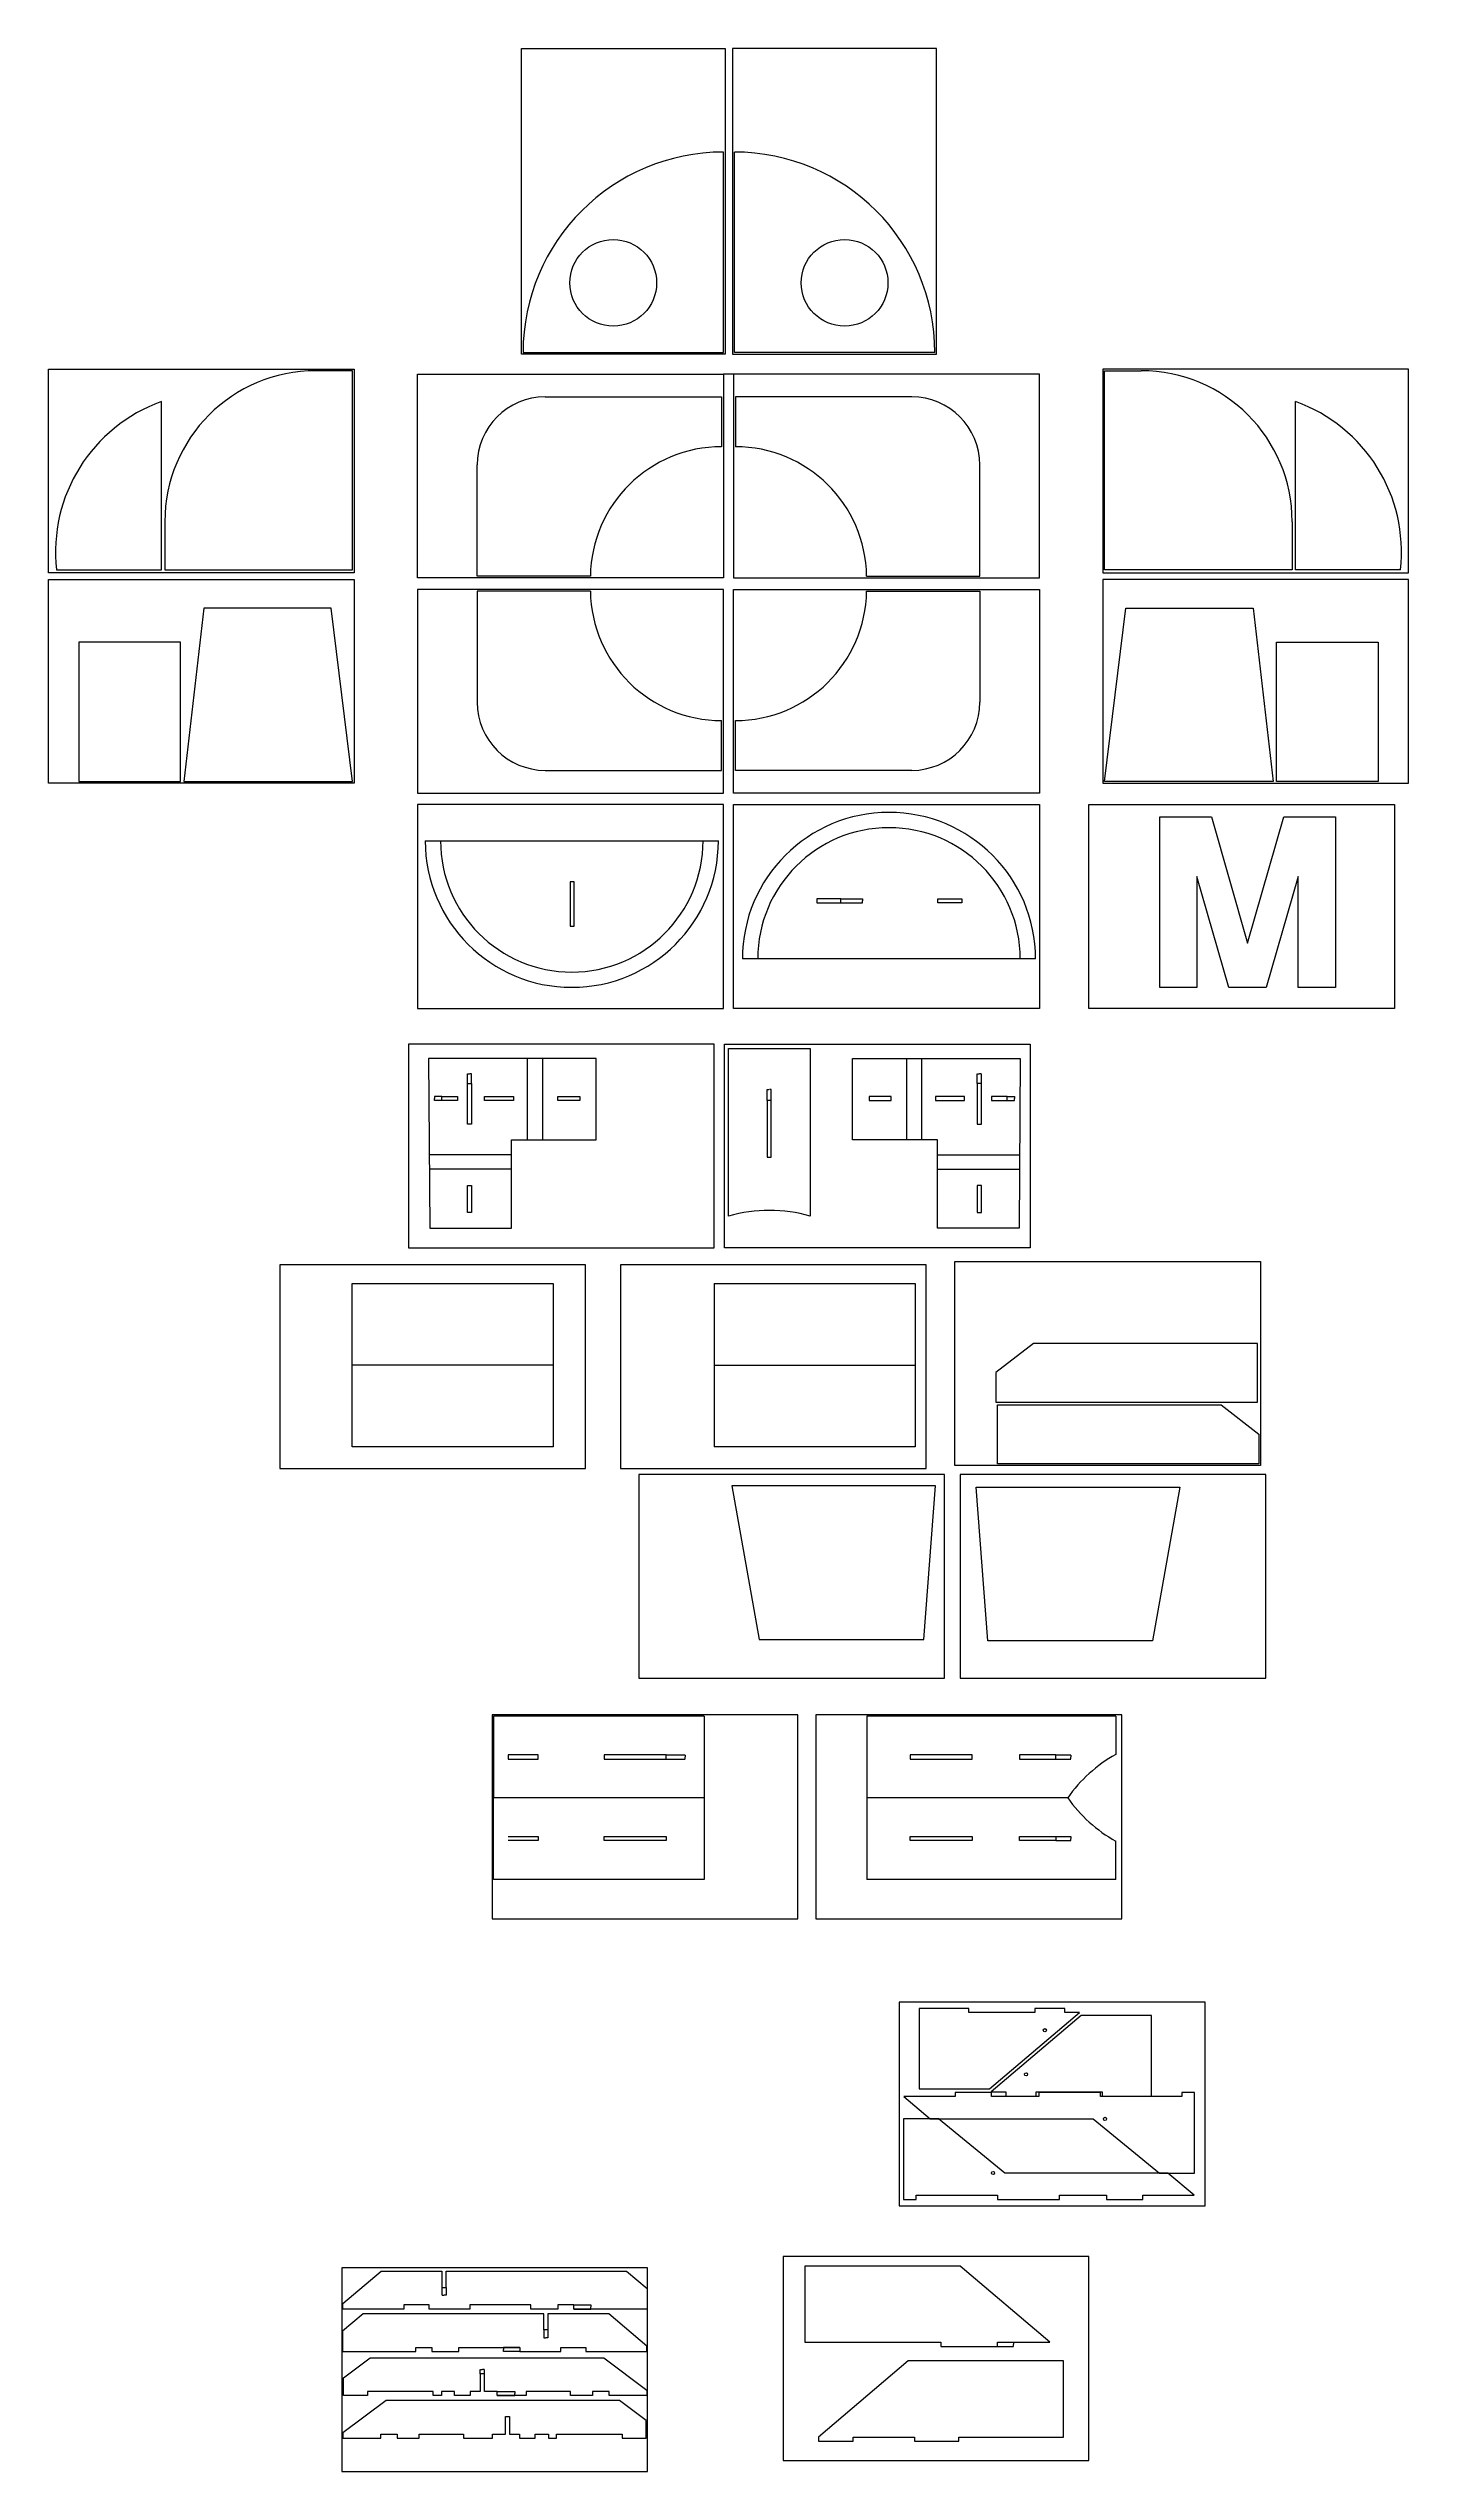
# Model space of a CAD drawing. Header units: millimetres. Extents: x -1533 to 16534, y -9814 to -2517.
# Drawn here: x 7106 to 11110, y -9814 to -2678 of the extents above; entities that cross this region are included whole.
import ezdxf

# ---------------------------------------------------------------- set-up
doc = ezdxf.new("R2010")
doc.units = ezdxf.units.MM
doc.header["$MEASUREMENT"] = 0
for name, color, linetype, true_color in [('90X60', 6, 'Continuous', 0xff00ff), ('CORTE', 7, 'Continuous', 0x0000bf), ('GRABADO', 1, 'Continuous', 0xff0000)]:
    doc.layers.add(name, color=color, linetype=linetype, true_color=true_color)
doc.dimstyles.get("Standard").update_dxf_attribs({"dimtxt": 0.18, "dimasz": 0.18, "dimexe": 0.18, "dimexo": 0.0625, "dimgap": 0.09, "dimtad": 0, "dimtih": 1, "dimtoh": 1, "dimdec": 4, "dimzin": 0, "dimdsep": 46, "dimtxsty": 'Standard', "dimcen": 0.09, "dimadec": 0, "dimazin": 0, "dimtfac": 1, "dimtdec": 4, "dimtofl": 0, "dimtmove": 0, "dimatfit": 3, "dimfxl": 0, "dimtolj": 1, "dimtzin": 0, "dimarcsym": 0})

# ---------------------------------------------------------------- blocks, each defined once
blk = doc.blocks.new('*D31')
at = {"layer": 'CORTE', "color": 0, "lineweight": -2}
for p, q in [((9438.8, -5182.7), (9502.6, -5182.7)), ((9438.8, -5194.7), (9502.6, -5194.7)), ((9502.5, -5182.9), (9502.5, -5188.5)), ((9502.5, -5194.5), (9502.5, -5188.9))]:
    blk.add_line(p, q, dxfattribs=at)
at = {"layer": 'CORTE', "color": 0}
for points in [[(9502.5, -5182.9), (9502.4, -5182.9), (9502.5, -5182.7)], [(9502.4, -5194.5), (9502.5, -5194.5), (9502.5, -5194.7)]]:
    blk.add_solid(points, dxfattribs=at)
at = {"layer": 'Defpoints', "color": 0}
for p in [(9438.7, -5182.7), (9438.7, -5194.7), (9502.5, -5194.7)]:
    blk.add_point(p, dxfattribs=at)
at = {"layer": 'CORTE', "color": 0, "insert": (9502.5, -5188.7), "char_height": 0.18, "attachment_point": 5}
blk.add_mtext('\\A1;12.0226', dxfattribs=at)
blk = doc.blocks.new('*D32')
at = {"layer": 'CORTE', "color": 0, "lineweight": -2}
for p, q in [((9840.3, -5726.5), (9840.3, -5697.5)), ((9840.5, -5697.6), (9845.7, -5697.6)), ((9852.1, -5697.6), (9846.9, -5697.6)), ((9852.3, -5726.5), (9852.3, -5697.5))]:
    blk.add_line(p, q, dxfattribs=at)
at = {"layer": 'CORTE', "color": 0}
for points in [[(9840.5, -5697.6), (9840.5, -5697.7), (9840.3, -5697.6)], [(9852.1, -5697.7), (9852.1, -5697.6), (9852.3, -5697.6)]]:
    blk.add_solid(points, dxfattribs=at)
at = {"layer": 'Defpoints', "color": 0}
for p in [(9840.3, -5697.6), (9840.3, -5726.6), (9852.3, -5726.6)]:
    blk.add_point(p, dxfattribs=at)
at = {"layer": 'CORTE', "color": 0, "insert": (9846.3, -5697.6), "char_height": 0.18, "attachment_point": 5}
blk.add_mtext('\\A1;12.0226', dxfattribs=at)
blk = doc.blocks.new('*D33')
at = {"layer": 'CORTE', "color": 0, "lineweight": -2}
for p, q in [((9928.3, -5764.7), (9949.7, -5764.7)), ((9928.3, -5776.7), (9949.7, -5776.7)), ((9949.5, -5764.9), (9949.5, -5770.5)), ((9949.5, -5776.5), (9949.5, -5770.9))]:
    blk.add_line(p, q, dxfattribs=at)
at = {"layer": 'CORTE', "color": 0}
for points in [[(9949.5, -5764.9), (9949.5, -5764.9), (9949.5, -5764.7)], [(9949.5, -5776.5), (9949.5, -5776.5), (9949.5, -5776.7)]]:
    blk.add_solid(points, dxfattribs=at)
at = {"layer": 'Defpoints', "color": 0}
for p in [(9928.2, -5764.7), (9928.2, -5776.7), (9949.5, -5776.7)]:
    blk.add_point(p, dxfattribs=at)
at = {"layer": 'CORTE', "color": 0, "insert": (9949.5, -5770.7), "char_height": 0.18, "attachment_point": 5}
blk.add_mtext('\\A1;12.0226', dxfattribs=at)
blk = doc.blocks.new('*D34')
at = {"layer": 'CORTE', "color": 0, "lineweight": -2}
for p, q in [((8263.9, -5764.7), (8242.4, -5764.7)), ((8263.9, -5776.7), (8242.4, -5776.7)), ((8242.6, -5764.9), (8242.6, -5770.5)), ((8242.6, -5776.5), (8242.6, -5770.9))]:
    blk.add_line(p, q, dxfattribs=at)
at = {"layer": 'CORTE', "color": 0}
for points in [[(8242.7, -5764.9), (8242.6, -5764.9), (8242.6, -5764.7)], [(8242.6, -5776.5), (8242.7, -5776.5), (8242.6, -5776.7)]]:
    blk.add_solid(points, dxfattribs=at)
at = {"layer": 'Defpoints', "color": 0}
for p in [(8242.6, -5776.7), (8263.9, -5764.7), (8263.9, -5776.7)]:
    blk.add_point(p, dxfattribs=at)
at = {"layer": 'CORTE', "color": 0, "insert": (8242.6, -5770.7), "char_height": 0.18, "attachment_point": 5}
blk.add_mtext('\\A1;12.0226', dxfattribs=at)
blk = doc.blocks.new('*D35')
at = {"layer": 'CORTE', "color": 0, "lineweight": -2}
for p, q in [((8339.8, -5726.5), (8339.8, -5697.5)), ((8340, -5697.6), (8345.2, -5697.6)), ((8351.6, -5697.6), (8346.4, -5697.6)), ((8351.8, -5726.5), (8351.8, -5697.5))]:
    blk.add_line(p, q, dxfattribs=at)
at = {"layer": 'CORTE', "color": 0}
for points in [[(8340, -5697.6), (8340, -5697.7), (8339.8, -5697.6)], [(8351.6, -5697.7), (8351.6, -5697.6), (8351.8, -5697.6)]]:
    blk.add_solid(points, dxfattribs=at)
at = {"layer": 'Defpoints', "color": 0}
for p in [(8351.8, -5697.6), (8339.8, -5726.6), (8351.8, -5726.6)]:
    blk.add_point(p, dxfattribs=at)
at = {"layer": 'CORTE', "color": 0, "insert": (8345.8, -5697.6), "char_height": 0.18, "attachment_point": 5}
blk.add_mtext('\\A1;12.0226', dxfattribs=at)
blk = doc.blocks.new('*D36')
at = {"layer": 'CORTE', "color": 0, "lineweight": -2}
for p, q in [((9221.6, -5776.9), (9221.6, -5743.9)), ((9221.8, -5744.1), (9227, -5744.1)), ((9233.5, -5744.1), (9228.3, -5744.1)), ((9233.7, -5776.9), (9233.7, -5743.9))]:
    blk.add_line(p, q, dxfattribs=at)
at = {"layer": 'CORTE', "color": 0}
for points in [[(9221.8, -5744), (9221.8, -5744.1), (9221.6, -5744.1)], [(9233.5, -5744.1), (9233.5, -5744), (9233.7, -5744.1)]]:
    blk.add_solid(points, dxfattribs=at)
at = {"layer": 'Defpoints', "color": 0}
for p in [(9221.6, -5744.1), (9221.6, -5776.9), (9233.7, -5776.9)]:
    blk.add_point(p, dxfattribs=at)
at = {"layer": 'CORTE', "color": 0, "insert": (9227.6, -5744.1), "char_height": 0.18, "attachment_point": 5}
blk.add_mtext('\\A1;12.0226', dxfattribs=at)
blk = doc.blocks.new('*D37')
at = {"layer": 'CORTE', "color": 0, "lineweight": -2}
for p, q in [((10071.6, -7703.9), (10116, -7703.9)), ((10115.8, -7704), (10115.8, -7709.7)), ((10071.6, -7715.9), (10116, -7715.9)), ((10115.8, -7715.7), (10115.8, -7710.1))]:
    blk.add_line(p, q, dxfattribs=at)
at = {"layer": 'CORTE', "color": 0}
for points in [[(10115.8, -7704), (10115.7, -7704), (10115.8, -7703.9)], [(10115.7, -7715.7), (10115.8, -7715.7), (10115.8, -7715.9)]]:
    blk.add_solid(points, dxfattribs=at)
at = {"layer": 'Defpoints', "color": 0}
for p in [(10071.5, -7703.9), (10071.5, -7715.9), (10115.8, -7715.9)]:
    blk.add_point(p, dxfattribs=at)
at = {"layer": 'CORTE', "color": 0, "insert": (10115.8, -7709.9), "char_height": 0.18, "attachment_point": 5}
blk.add_mtext('\\A1;12.0226', dxfattribs=at)
blk = doc.blocks.new('*D38')
at = {"layer": 'CORTE', "color": 0, "lineweight": -2}
for p, q in [((8924.9, -7703.9), (8980.7, -7703.9)), ((8980.5, -7704), (8980.5, -7709.7)), ((8924.9, -7715.9), (8980.7, -7715.9)), ((8980.5, -7715.7), (8980.5, -7710.1))]:
    blk.add_line(p, q, dxfattribs=at)
at = {"layer": 'CORTE', "color": 0}
for points in [[(8980.5, -7704), (8980.5, -7704), (8980.5, -7703.9)], [(8980.5, -7715.7), (8980.5, -7715.7), (8980.5, -7715.9)]]:
    blk.add_solid(points, dxfattribs=at)
at = {"layer": 'Defpoints', "color": 0}
for p in [(8924.8, -7703.9), (8924.8, -7715.9), (8980.5, -7715.9)]:
    blk.add_point(p, dxfattribs=at)
at = {"layer": 'CORTE', "color": 0, "insert": (8980.5, -7709.9), "char_height": 0.18, "attachment_point": 5}
blk.add_mtext('\\A1;12.0226', dxfattribs=at)
blk = doc.blocks.new('*D39')
at = {"layer": 'CORTE', "color": 0, "lineweight": -2}
for p, q in [((10071.6, -7944.2), (10116, -7944.2)), ((10071.6, -7956.2), (10116, -7956.2)), ((10115.8, -7944.3), (10115.8, -7950)), ((10115.8, -7956), (10115.8, -7950.4))]:
    blk.add_line(p, q, dxfattribs=at)
at = {"layer": 'CORTE', "color": 0}
for points in [[(10115.8, -7944.3), (10115.7, -7944.3), (10115.8, -7944.2)], [(10115.7, -7956), (10115.8, -7956), (10115.8, -7956.2)]]:
    blk.add_solid(points, dxfattribs=at)
at = {"layer": 'Defpoints', "color": 0}
for p in [(10071.5, -7944.2), (10071.5, -7956.2), (10115.8, -7944.2)]:
    blk.add_point(p, dxfattribs=at)
at = {"layer": 'CORTE', "color": 0, "insert": (10115.8, -7950.2), "char_height": 0.18, "attachment_point": 5}
blk.add_mtext('\\A1;12.0226', dxfattribs=at)
blk = doc.blocks.new('*D40')
at = {"layer": 'CORTE', "color": 0, "lineweight": -2}
for p, q in [((8264.5, -9271.9), (8264.5, -9294.4)), ((8276.6, -9271.9), (8276.6, -9294.4)), ((8264.7, -9294.3), (8269.9, -9294.3)), ((8276.4, -9294.3), (8271.2, -9294.3))]:
    blk.add_line(p, q, dxfattribs=at)
at = {"layer": 'CORTE', "color": 0}
for points in [[(8264.7, -9294.2), (8264.7, -9294.3), (8264.5, -9294.3)], [(8276.4, -9294.3), (8276.4, -9294.2), (8276.6, -9294.3)]]:
    blk.add_solid(points, dxfattribs=at)
at = {"layer": 'Defpoints', "color": 0}
for p in [(8264.5, -9271.8), (8276.6, -9271.8), (8264.5, -9294.3)]:
    blk.add_point(p, dxfattribs=at)
at = {"layer": 'CORTE', "color": 0, "insert": (8270.6, -9294.3), "char_height": 0.18, "attachment_point": 5}
blk.add_mtext('\\A1;12.0226', dxfattribs=at)
blk = doc.blocks.new('*D41')
at = {"layer": 'CORTE', "color": 0, "lineweight": -2}
for p, q in [((8652.5, -9323.6), (8703.1, -9323.6)), ((8652.5, -9335.6), (8703.1, -9335.6)), ((8702.9, -9323.7), (8702.9, -9329.4)), ((8702.9, -9335.4), (8702.9, -9329.8))]:
    blk.add_line(p, q, dxfattribs=at)
at = {"layer": 'CORTE', "color": 0}
for points in [[(8702.9, -9323.7), (8702.9, -9323.7), (8702.9, -9323.6)], [(8702.9, -9335.4), (8702.9, -9335.4), (8702.9, -9335.6)]]:
    blk.add_solid(points, dxfattribs=at)
at = {"layer": 'Defpoints', "color": 0}
for p in [(8652.4, -9323.6), (8652.4, -9335.6), (8702.9, -9323.6)]:
    blk.add_point(p, dxfattribs=at)
at = {"layer": 'CORTE', "color": 0, "insert": (8702.9, -9329.6), "char_height": 0.18, "attachment_point": 5}
blk.add_mtext('\\A1;12.0226', dxfattribs=at)
blk = doc.blocks.new('*D42')
at = {"layer": 'CORTE', "color": 0, "lineweight": -2}
for p, q in [((8563.9, -9397.3), (8563.9, -9420.6)), ((8575.9, -9397.3), (8575.9, -9420.6)), ((8564.1, -9420.5), (8569.3, -9420.5)), ((8575.8, -9420.5), (8570.5, -9420.5))]:
    blk.add_line(p, q, dxfattribs=at)
at = {"layer": 'CORTE', "color": 0}
for points in [[(8564.1, -9420.4), (8564.1, -9420.5), (8563.9, -9420.5)], [(8575.8, -9420.5), (8575.8, -9420.4), (8575.9, -9420.5)]]:
    blk.add_solid(points, dxfattribs=at)
at = {"layer": 'Defpoints', "color": 0}
for p in [(8563.9, -9397.2), (8575.9, -9397.2), (8563.9, -9420.5)]:
    blk.add_point(p, dxfattribs=at)
at = {"layer": 'CORTE', "color": 0, "insert": (8569.9, -9420.5), "char_height": 0.18, "attachment_point": 5}
blk.add_mtext('\\A1;12.0226', dxfattribs=at)
blk = doc.blocks.new('*D43')
at = {"layer": 'CORTE', "color": 0, "lineweight": -2}
for p, q in [((8494.1, -9449), (8445.9, -9449)), ((8494.1, -9461), (8445.9, -9461)), ((8446.1, -9449.2), (8446.1, -9454.8)), ((8446.1, -9460.8), (8446.1, -9455.2))]:
    blk.add_line(p, q, dxfattribs=at)
at = {"layer": 'CORTE', "color": 0}
for points in [[(8446.1, -9449.2), (8446, -9449.2), (8446.1, -9449)], [(8446, -9460.8), (8446.1, -9460.8), (8446.1, -9461)]]:
    blk.add_solid(points, dxfattribs=at)
at = {"layer": 'Defpoints', "color": 0}
for p in [(8446.1, -9461), (8494.1, -9449), (8494.1, -9461)]:
    blk.add_point(p, dxfattribs=at)
at = {"layer": 'CORTE', "color": 0, "insert": (8446.1, -9455), "char_height": 0.18, "attachment_point": 5}
blk.add_mtext('\\A1;12.0226', dxfattribs=at)
blk = doc.blocks.new('*D44')
at = {"layer": 'CORTE', "color": 0, "lineweight": -2}
for p, q in [((8377.3, -9526.8), (8377.3, -9513.6)), ((8377.5, -9513.8), (8382.7, -9513.8)), ((8389.2, -9513.8), (8383.9, -9513.8)), ((8389.3, -9526.8), (8389.3, -9513.6))]:
    blk.add_line(p, q, dxfattribs=at)
at = {"layer": 'CORTE', "color": 0}
for points in [[(8377.5, -9513.8), (8377.5, -9513.8), (8377.3, -9513.8)], [(8389.2, -9513.8), (8389.2, -9513.8), (8389.3, -9513.8)]]:
    blk.add_solid(points, dxfattribs=at)
at = {"layer": 'Defpoints', "color": 0}
for p in [(8377.3, -9513.8), (8377.3, -9526.9), (8389.3, -9526.9)]:
    blk.add_point(p, dxfattribs=at)
at = {"layer": 'CORTE', "color": 0, "insert": (8383.3, -9513.8), "char_height": 0.18, "attachment_point": 5}
blk.add_mtext('\\A1;12.0226', dxfattribs=at)
blk = doc.blocks.new('*D45')
at = {"layer": 'CORTE', "color": 0, "lineweight": -2}
for p, q in [((8427, -9578.7), (8478.9, -9578.7)), ((8427, -9590.7), (8478.9, -9590.7)), ((8478.7, -9578.8), (8478.7, -9584.5)), ((8478.7, -9590.5), (8478.7, -9584.8))]:
    blk.add_line(p, q, dxfattribs=at)
at = {"layer": 'CORTE', "color": 0}
for points in [[(8478.8, -9578.8), (8478.7, -9578.8), (8478.7, -9578.7)], [(8478.7, -9590.5), (8478.8, -9590.5), (8478.7, -9590.7)]]:
    blk.add_solid(points, dxfattribs=at)
at = {"layer": 'Defpoints', "color": 0}
for p in [(8426.9, -9578.7), (8426.9, -9590.7), (8478.7, -9590.7)]:
    blk.add_point(p, dxfattribs=at)
at = {"layer": 'CORTE', "color": 0, "insert": (8478.7, -9584.7), "char_height": 0.18, "attachment_point": 5}
blk.add_mtext('\\A1;12.0226', dxfattribs=at)
blk = doc.blocks.new('*D46')
at = {"layer": 'CORTE', "color": 0, "lineweight": -2}
for p, q in [((9899.8, -9433.5), (9947.1, -9433.5)), ((9899.8, -9445.6), (9947.1, -9445.6)), ((9946.9, -9433.7), (9946.9, -9439.4)), ((9946.9, -9445.4), (9946.9, -9439.7))]:
    blk.add_line(p, q, dxfattribs=at)
at = {"layer": 'CORTE', "color": 0}
for points in [[(9946.9, -9433.7), (9946.9, -9433.7), (9946.9, -9433.5)], [(9946.9, -9445.4), (9946.9, -9445.4), (9946.9, -9445.6)]]:
    blk.add_solid(points, dxfattribs=at)
at = {"layer": 'Defpoints', "color": 0}
for p in [(9899.7, -9433.5), (9899.7, -9445.6), (9946.9, -9445.6)]:
    blk.add_point(p, dxfattribs=at)
at = {"layer": 'CORTE', "color": 0, "insert": (9946.9, -9439.6), "char_height": 0.18, "attachment_point": 5}
blk.add_mtext('\\A1;12.0226', dxfattribs=at)

msp = doc.modelspace()

# ---------------------------------------------------------------- linework, layer by layer
at = {"layer": '90X60'}
for p, q in [((8498.19489, -3578.23844), (8498.19489, -2678.23844)), ((8498.19489, -2678.23844), (9098.19489, -2678.23844)), ((9098.19489, -2678.23844), (9098.19489, -3578.23844)), ((9720.19489, -2678.23844), (9120.19489, -2678.23844)), ((9120.19489, -2678.23844), (9120.19489, -3578.23844)), ((9720.19489, -3578.23844), (9720.19489, -2678.23844)), ((7106.19489, -3622.23844), (8006.19489, -3622.23844)), ((7106.19489, -4222.23844), (7106.19489, -3622.23844)), ((8006.19489, -3622.23844), (8006.19489, -4222.23844)), ((8192.79224, -3637.23844), (9092.79224, -3637.23844)), ((8192.79224, -4237.23844), (8192.79224, -3637.23844)), ((9098.19489, -3578.23844), (8498.19489, -3578.23844)), ((9092.79224, -3637.23844), (9092.79224, -4237.23844)), ((9120.19489, -3578.23844), (9720.19489, -3578.23844)), ((10023.19489, -3637.23844), (9123.19489, -3637.23844)), ((9123.19489, -3637.23844), (9123.19489, -4237.23844)), ((10023.19489, -4237.23844), (10023.19489, -3637.23844)), ((11109.79224, -3622.23844), (10209.79224, -3622.23844)), ((10209.79224, -3622.23844), (10209.79224, -4222.23844)), ((11109.79224, -4222.23844), (11109.79224, -3622.23844)), ((8006.19489, -4222.23844), (7106.19489, -4222.23844)), ((7106.19489, -4242.23844), (8006.19489, -4242.23844)), ((7106.19489, -4842.23844), (7106.19489, -4242.23844)), ((8006.19489, -4242.23844), (8006.19489, -4842.23844)), ((9092.79224, -4237.23844), (8192.79224, -4237.23844)), ((9092.79224, -4271.23844), (8192.79224, -4271.23844)), ((8192.79224, -4271.23844), (8192.79224, -4871.23844)), ((9092.79224, -4871.23844), (9092.79224, -4271.23844)), ((9123.19489, -4237.23844), (10023.19489, -4237.23844)), ((9123.19489, -4871.23844), (9123.19489, -4271.23844)), ((9123.19489, -4271.23844), (10023.19489, -4271.23844)), ((10023.19489, -4271.23844), (10023.19489, -4871.23844)), ((10209.79224, -4222.23844), (11109.79224, -4222.23844)), ((11109.79224, -4242.23844), (10209.79224, -4242.23844)), ((10209.79224, -4242.23844), (10209.79224, -4842.23844)), ((11109.79224, -4842.23844), (11109.79224, -4242.23844)), ((8006.19489, -4842.23844), (7106.19489, -4842.23844)), ((10209.79224, -4842.23844), (11109.79224, -4842.23844)), ((8192.79224, -4871.23844), (9092.79224, -4871.23844)), ((9092.79224, -4905.23844), (8192.79224, -4905.23844)), ((8192.79224, -4905.23844), (8192.79224, -5505.23844)), ((9092.79224, -5505.23844), (9092.79224, -4905.23844)), ((10023.19489, -4871.23844), (9123.19489, -4871.23844)), ((9123.19489, -5505.23844), (9123.19489, -4905.23844)), ((9123.19489, -4905.23844), (10023.19489, -4905.23844)), ((10023.19489, -4905.23844), (10023.19489, -5505.23844)), ((10168.48111, -5505.23844), (10168.48111, -4905.23844)), ((10168.48111, -4905.23844), (11068.48111, -4905.23844)), ((11068.48111, -4905.23844), (11068.48111, -5505.23844)), ((8192.79224, -5505.23844), (9092.79224, -5505.23844)), ((10023.19489, -5505.23844), (9123.19489, -5505.23844)), ((11068.48111, -5505.23844), (10168.48111, -5505.23844)), ((9065.66236, -5610.60452), (8165.66236, -5610.60452)), ((8165.66236, -5610.60452), (8165.66236, -6210.60452)), ((9065.66236, -6210.60452), (9065.66236, -5610.60452)), ((9096.06501, -6210.60452), (9096.06501, -5610.60452)), ((9096.06501, -5610.60452), (9996.06501, -5610.60452)), ((9996.06501, -5610.60452), (9996.06501, -6210.60452)), ((8687.17289, -6260.2194), (7787.17289, -6260.2194)), ((7787.17289, -6260.2194), (7787.17289, -6860.2194)), ((8165.66236, -6210.60452), (9065.66236, -6210.60452)), ((8687.17289, -6860.2194), (8687.17289, -6260.2194)), ((9690.24474, -6260.2194), (8790.24474, -6260.2194)), ((8790.24474, -6260.2194), (8790.24474, -6860.2194)), ((9996.06501, -6210.60452), (9096.06501, -6210.60452)), ((9690.24474, -6860.2194), (9690.24474, -6260.2194)), ((9774.31198, -6851.02767), (9774.31198, -6251.02767)), ((9774.31198, -6251.02767), (10674.31198, -6251.02767)), ((10674.31198, -6251.02767), (10674.31198, -6851.02767)), ((7787.17289, -6860.2194), (8687.17289, -6860.2194)), ((8790.24474, -6860.2194), (9690.24474, -6860.2194)), ((9743.90933, -6878.20762), (8843.90933, -6878.20762)), ((8843.90933, -6878.20762), (8843.90933, -7478.20762)), ((9743.90933, -7478.20762), (9743.90933, -6878.20762)), ((10674.31198, -6851.02767), (9774.31198, -6851.02767)), ((10689.86971, -6878.20762), (9789.86971, -6878.20762)), ((9789.86971, -6878.20762), (9789.86971, -7478.20762)), ((10689.86971, -7478.20762), (10689.86971, -6878.20762)), ((8843.90933, -7478.20762), (9743.90933, -7478.20762)), ((9789.86971, -7478.20762), (10689.86971, -7478.20762)), ((9312.54426, -7586.12789), (8412.54426, -7586.12789)), ((8412.54426, -7586.12789), (8412.54426, -8186.12789)), ((9312.54426, -8186.12789), (9312.54426, -7586.12789)), ((10265.52354, -7586.12789), (9365.52354, -7586.12789)), ((9365.52354, -7586.12789), (9365.52354, -8186.12789)), ((10265.52354, -8186.12789), (10265.52354, -7586.12789)), ((8412.54426, -8186.12789), (9312.54426, -8186.12789)), ((9365.52354, -8186.12789), (10265.52354, -8186.12789)), ((10510.79166, -8431.58028), (9610.79166, -8431.58028)), ((9610.79166, -8431.58028), (9610.79166, -9031.58028)), ((10510.79166, -9031.58028), (10510.79166, -8431.58028)), ((9610.79166, -9031.58028), (10510.79166, -9031.58028)), ((10168.6024, -9181.3349), (9268.6024, -9181.3349)), ((9268.6024, -9181.3349), (9268.6024, -9781.3349)), ((10168.6024, -9781.3349), (10168.6024, -9181.3349)), ((8869.37207, -9214.20003), (7969.37207, -9214.20003)), ((7969.37207, -9214.20003), (7969.37207, -9814.20003)), ((8869.37207, -9814.20003), (8869.37207, -9214.20003)), ((7969.37207, -9814.20003), (8869.37207, -9814.20003)), ((9268.6024, -9781.3349), (10168.6024, -9781.3349))]:
    msp.add_line(p, q, dxfattribs=at)
at = {"layer": 'CORTE'}
for p, q in [((9093.19489, -3573.23844), (9093.19489, -2983.23844)), ((9125.19489, -3573.23844), (9125.19489, -2983.23844)), ((8001.19489, -3627.23844), (7893.35982, -3627.23844)), ((8001.19489, -4213.53856), (8001.19489, -3627.23844)), ((8503.19489, -3573.23844), (9093.19489, -3573.23844)), ((9123.19489, -3637.23844), (9092.79224, -3637.23844)), ((9715.19489, -3573.23844), (9125.19489, -3573.23844)), ((10214.79224, -4213.53856), (10214.79224, -3627.23844)), ((10214.79224, -3627.23844), (10322.62731, -3627.23844)), ((8568.67467, -3704.21483), (9087.79224, -3704.21483)), ((9087.79224, -3704.21483), (9087.79224, -3850.96661)), ((9647.31247, -3704.21483), (9128.19489, -3704.21483)), ((9128.19489, -3704.21483), (9128.19489, -3850.96661)), ((7438.69602, -4213.53856), (7438.69602, -3718.21266)), ((10777.29111, -4213.53856), (10777.29111, -3718.21266)), ((8367.99357, -4232.23844), (8367.99357, -3904.89593)), ((9847.99357, -4232.23844), (9847.99357, -3904.89593)), ((7448.69602, -4071.90224), (7448.69602, -4213.53856)), ((10767.29111, -4071.90224), (10767.29111, -4213.53856)), ((7129.84823, -4213.53856), (7438.69602, -4213.53856)), ((7448.69602, -4213.53856), (8001.19489, -4213.53856)), ((8701.41116, -4232.23844), (8367.99357, -4232.23844)), ((8701.41116, -4276.23844), (8367.99357, -4276.23844)), ((8367.99357, -4276.23844), (8367.99357, -4603.58095)), ((9514.57597, -4232.23844), (9847.99357, -4232.23844)), ((9514.57597, -4276.23844), (9847.99357, -4276.23844)), ((9847.99357, -4276.23844), (9847.99357, -4603.58095)), ((10767.29111, -4213.53856), (10214.79224, -4213.53856)), ((11086.13891, -4213.53856), (10777.29111, -4213.53856)), ((7563.13397, -4326.29779), (7504.44, -4837.23844)), ((7938.44513, -4326.29779), (7563.13397, -4326.29779)), ((8001.19489, -4837.23844), (7938.44513, -4326.29779)), ((10214.79224, -4837.23844), (10277.542, -4326.29779)), ((10277.542, -4326.29779), (10652.85316, -4326.29779)), ((10652.85316, -4326.29779), (10711.54713, -4837.23844)), ((7494.44, -4427.12826), (7195.40134, -4427.12826)), ((7195.40134, -4427.12826), (7195.40134, -4837.23844)), ((7494.44, -4837.23844), (7494.44, -4427.12826)), ((10721.54713, -4427.12826), (11020.5858, -4427.12826)), ((10721.54713, -4837.23844), (10721.54713, -4427.12826)), ((11020.5858, -4427.12826), (11020.5858, -4837.23844)), ((9087.79224, -4804.26205), (9087.79224, -4657.51027)), ((9128.19489, -4804.26205), (9128.19489, -4657.51027)), ((7195.40134, -4837.23844), (7494.44, -4837.23844)), ((7504.44, -4837.23844), (8001.19489, -4837.23844)), ((8568.67467, -4804.26205), (9087.79224, -4804.26205)), ((9647.31247, -4804.26205), (9128.19489, -4804.26205)), ((10711.54713, -4837.23844), (10214.79224, -4837.23844)), ((11020.5858, -4837.23844), (10721.54713, -4837.23844)), ((10377.34743, -5443.66629), (10377.34743, -4941.05178)), ((10377.34743, -4941.05178), (10529.34884, -4941.05178)), ((10529.34884, -4941.05178), (10636.04282, -5312.80787)), ((10636.04282, -5312.80787), (10742.73679, -4941.05178)), ((10742.73679, -4941.05178), (10894.7382, -4941.05178)), ((10894.7382, -4941.05178), (10894.7382, -5443.66629)), ((8215.25778, -5011.71691), (9078.13175, -5011.71691)), ((8653.57718, -5132.174), (8641.55461, -5132.174)), ((8641.55461, -5132.174), (8641.55461, -5263.03242)), ((8653.57718, -5263.03242), (8653.57718, -5132.174)), ((10580.89262, -5443.66629), (10487.10076, -5116.86531)), ((10487.10076, -5116.86531), (10487.10076, -5443.66629)), ((10784.98487, -5116.86531), (10691.19301, -5443.66629)), ((10784.98487, -5443.66629), (10784.98487, -5116.86531)), ((9438.72017, -5182.69372), (9368.00369, -5182.69372)), ((9368.00369, -5182.69372), (9368.00369, -5194.71629)), ((9368.00369, -5194.71629), (9438.72017, -5194.71629)), ((9438.72017, -5194.71629), (9438.72017, -5182.69372)), ((9723.77928, -5182.69372), (9794.49575, -5182.69372)), ((9723.77928, -5194.71629), (9723.77928, -5182.69372)), ((9794.49575, -5194.71629), (9723.77928, -5194.71629)), ((9794.49575, -5182.69372), (9794.49575, -5194.71629)), ((8641.55461, -5263.03242), (8653.57718, -5263.03242)), ((10011.81558, -5359.43419), (9148.9416, -5359.43419)), ((10487.10076, -5443.66629), (10377.34743, -5443.66629)), ((10636.04282, -5443.66629), (10580.89262, -5443.66629)), ((10691.19301, -5443.66629), (10636.04282, -5443.66629)), ((10894.7382, -5443.66629), (10784.98487, -5443.66629)), ((9108.36269, -6117.03364), (9108.36269, -5623.13196)), ((9108.36269, -5623.13196), (9348.66437, -5623.13196)), ((9348.66437, -5623.13196), (9348.66437, -6117.03364)), ((8718.9068, -5652.47968), (8225.23843, -5652.47968)), ((8225.23843, -5652.47968), (8228.79594, -6152.60863)), ((8718.9068, -5892.78136), (8718.9068, -5652.47968)), ((9473.22322, -5652.47968), (9966.8916, -5652.47968)), ((9473.22322, -5892.78136), (9473.22322, -5652.47968)), ((9966.8916, -5652.47968), (9963.33408, -6152.60863)), ((8263.93927, -5776.72736), (8263.93927, -5764.70479)), ((8263.93927, -5764.70479), (8309.79438, -5764.70479)), ((8309.79438, -5776.72736), (8263.93927, -5776.72736)), ((8309.79438, -5764.70479), (8309.79438, -5776.72736)), ((8339.80029, -5846.50485), (8339.80029, -5726.55934)), ((8339.80029, -5726.55934), (8351.82286, -5726.55934)), ((8351.82286, -5726.55934), (8351.82286, -5846.50485)), ((8389.38902, -5776.72736), (8389.38902, -5764.70479)), ((8389.38902, -5764.70479), (8475.23168, -5764.70479)), ((8475.23168, -5776.72736), (8389.38902, -5776.72736)), ((8475.23168, -5764.70479), (8475.23168, -5776.72736)), ((8605.46381, -5776.72736), (8605.46381, -5764.70479)), ((8605.46381, -5764.70479), (8670.00457, -5764.70479)), ((8670.00457, -5776.72736), (8605.46381, -5776.72736)), ((8670.00457, -5764.70479), (8670.00457, -5776.72736)), ((9233.65369, -5776.91794), (9221.63111, -5776.91794)), ((9221.63111, -5776.91794), (9221.63111, -5943.4475)), ((9233.65369, -5943.4475), (9233.65369, -5776.91794)), ((9522.12545, -5764.70479), (9522.12545, -5776.72736)), ((9586.66621, -5764.70479), (9522.12545, -5764.70479)), ((9522.12545, -5776.72736), (9586.66621, -5776.72736)), ((9586.66621, -5776.72736), (9586.66621, -5764.70479)), ((9716.89835, -5764.70479), (9716.89835, -5776.72736)), ((9802.74101, -5764.70479), (9716.89835, -5764.70479)), ((9716.89835, -5776.72736), (9802.74101, -5776.72736)), ((9802.74101, -5776.72736), (9802.74101, -5764.70479)), ((9840.30716, -5726.55934), (9840.30716, -5846.50485)), ((9852.32974, -5726.55934), (9840.30716, -5726.55934)), ((9852.32974, -5846.50485), (9852.32974, -5726.55934)), ((9928.19075, -5764.70479), (9882.33564, -5764.70479)), ((9882.33564, -5764.70479), (9882.33564, -5776.72736)), ((9882.33564, -5776.72736), (9928.19075, -5776.72736)), ((9928.19075, -5776.72736), (9928.19075, -5764.70479)), ((8351.82286, -5846.50485), (8339.80029, -5846.50485)), ((9840.30716, -5846.50485), (9852.32974, -5846.50485)), ((8469.09763, -6152.60863), (8469.09763, -5892.78136)), ((8469.09763, -5892.78136), (8718.9068, -5892.78136)), ((9723.0324, -5892.78136), (9473.22322, -5892.78136)), ((9723.0324, -6152.60863), (9723.0324, -5892.78136)), ((9221.63111, -5943.4475), (9233.65369, -5943.4475)), ((8339.80029, -6105.88702), (8339.80029, -6026.42312)), ((8339.80029, -6026.42312), (8351.82286, -6026.42312)), ((8351.82286, -6026.42312), (8351.82286, -6105.88702)), ((9840.30716, -6026.42312), (9840.30716, -6105.88702)), ((9852.32974, -6026.42312), (9840.30716, -6026.42312)), ((9852.32974, -6105.88702), (9852.32974, -6026.42312)), ((8351.82286, -6105.88702), (8339.80029, -6105.88702)), ((9840.30716, -6105.88702), (9852.32974, -6105.88702)), ((8228.79594, -6152.60863), (8469.09763, -6152.60863)), ((9963.33408, -6152.60863), (9723.0324, -6152.60863)), ((8000.43414, -6315.77073), (8591.48583, -6315.77073)), ((8000.43414, -6556.07241), (8000.43414, -6315.77073)), ((8591.48583, -6315.77073), (8591.48583, -6796.37409)), ((9066.27896, -6315.77073), (9066.27896, -6796.37409)), ((9066.27896, -6315.77073), (9657.33065, -6315.77073)), ((9657.33065, -6315.77073), (9657.33065, -6556.07241)), ((10006.20418, -6492.00922), (9895.2383, -6577.86564)), ((10664.84001, -6492.00922), (10006.20418, -6492.00922)), ((10664.84001, -6664.91445), (10664.84001, -6492.00922)), ((8591.48583, -6556.07241), (8000.43414, -6556.07241)), ((8000.43414, -6796.37409), (8000.43414, -6556.07241)), ((9066.27896, -6556.07241), (9657.33065, -6556.07241)), ((9657.33065, -6556.07241), (9657.33065, -6796.37409)), ((9895.2383, -6577.86564), (9895.2383, -6664.91445)), ((9895.2383, -6664.91445), (10664.84001, -6664.91445)), ((9899.71027, -6673.12244), (10558.3461, -6673.12244)), ((9899.71027, -6846.02767), (9899.71027, -6673.12244)), ((10558.3461, -6673.12244), (10669.31198, -6758.97885)), ((10669.31198, -6758.97885), (10669.31198, -6846.02767)), ((8591.48583, -6796.37409), (8000.43414, -6796.37409)), ((9657.33065, -6796.37409), (9066.27896, -6796.37409)), ((10669.31198, -6846.02767), (9899.71027, -6846.02767)), ((9717.25475, -6911.69733), (9118.07768, -6911.69733)), ((9118.07768, -6911.69733), (9198.1377, -7363.88236)), ((9682.99984, -7363.88236), (9717.25475, -6911.69733)), ((9871.65959, -7367.60337), (9837.40469, -6915.41834)), ((9837.40469, -6915.41834), (10436.58175, -6915.41834)), ((10436.58175, -6915.41834), (10356.52173, -7367.60337)), ((9198.1377, -7363.88236), (9682.99984, -7363.88236)), ((10356.52173, -7367.60337), (9871.65959, -7367.60337)), ((8416.08634, -7589.72823), (8416.08634, -7830.02991)), ((9036.03967, -7589.72823), (8416.08634, -7589.72823)), ((9036.03967, -7589.72823), (9036.03967, -8070.33159)), ((10247.92051, -7589.72823), (9514.93211, -7589.72823)), ((9514.93211, -7589.72823), (9514.93211, -8070.33159)), ((10247.92051, -7589.72823), (10247.92051, -7702.3847)), ((8547.80154, -7703.86778), (8459.19654, -7703.86778)), ((8459.19654, -7703.86778), (8459.19654, -7715.89036)), ((8547.80154, -7715.89036), (8547.80154, -7703.86778)), ((8742.41434, -7703.86778), (8742.41434, -7715.89036)), ((8924.80722, -7703.86778), (8742.41434, -7703.86778)), ((8924.80722, -7715.89036), (8924.80722, -7703.86778)), ((9825.56908, -7703.86778), (9643.17621, -7703.86778)), ((9643.17621, -7703.86778), (9643.17621, -7715.89036)), ((9825.56908, -7715.89036), (9825.56908, -7703.86778)), ((9964.15212, -7703.86778), (9964.15212, -7715.89036)), ((10071.51842, -7703.86778), (9964.15212, -7703.86778)), ((10071.51842, -7715.89036), (10071.51842, -7703.86778)), ((8459.19654, -7715.89036), (8547.80154, -7715.89036)), ((8742.41434, -7715.89036), (8924.80722, -7715.89036)), ((9643.17621, -7715.89036), (9825.56908, -7715.89036)), ((9964.15212, -7715.89036), (10071.51842, -7715.89036)), ((9036.03967, -7830.02991), (8416.08634, -7830.02991)), ((8416.08634, -8070.33159), (8416.08634, -7830.02991)), ((10106.45913, -7830.02991), (9514.93211, -7830.02991)), ((8459.19654, -7944.16947), (8547.80154, -7944.16947)), ((8547.80154, -7956.19204), (8459.19654, -7956.19204)), ((8547.80154, -7944.16947), (8547.80154, -7956.19204)), ((8742.41434, -7944.16947), (8924.80722, -7944.16947)), ((8742.41434, -7956.19204), (8742.41434, -7944.16947)), ((8924.80722, -7956.19204), (8742.41434, -7956.19204)), ((8924.80722, -7944.16947), (8924.80722, -7956.19204)), ((9643.17621, -7944.16947), (9825.56908, -7944.16947)), ((9643.17621, -7956.19204), (9643.17621, -7944.16947)), ((9825.56908, -7956.19204), (9643.17621, -7956.19204)), ((9825.56908, -7944.16947), (9825.56908, -7956.19204)), ((9964.15212, -7956.19204), (9964.15212, -7944.16947)), ((9964.15212, -7944.16947), (10071.51842, -7944.16947)), ((10071.51842, -7956.19204), (9964.15212, -7956.19204)), ((10071.51842, -7944.16947), (10071.51842, -7956.19204)), ((10247.92051, -8070.33159), (10247.92051, -7957.67513)), ((9036.03967, -8070.33159), (8416.08634, -8070.33159)), ((10247.92051, -8070.33159), (9514.93211, -8070.33159)), ((9815.15149, -8450.31175), (9669.31346, -8450.31175)), ((9669.31346, -8450.31175), (9669.31346, -8687.33433)), ((9815.15149, -8462.33433), (9815.15149, -8450.31175)), ((10009.76429, -8462.33433), (9815.15149, -8462.33433)), ((9876.60212, -8687.33433), (10141.4795, -8462.33433)), ((10146.37271, -8471.35955), (9881.49533, -8696.35955)), ((10098.3693, -8450.31175), (10009.76429, -8450.31175)), ((10009.76429, -8450.31175), (10009.76429, -8462.33433)), ((10098.3693, -8462.33433), (10098.3693, -8450.31175)), ((10141.4795, -8462.33433), (10098.3693, -8462.33433)), ((10353.66136, -8471.35955), (10146.37271, -8471.35955)), ((10353.66136, -8708.38212), (10353.66136, -8471.35955)), ((9669.31346, -8687.33433), (9876.60212, -8687.33433)), ((9882.47932, -8697.99169), (9775.11302, -8697.99169)), ((9775.11302, -8697.99169), (9775.11302, -8710.01427)), ((9881.49533, -8696.35955), (9924.60553, -8696.35955)), ((9882.47932, -8710.01427), (9882.47932, -8697.99169)), ((9924.60553, -8696.35955), (9924.60553, -8708.38212)), ((10013.21053, -8708.38212), (10013.21053, -8696.35955)), ((10013.21053, -8696.35955), (10207.82333, -8696.35955)), ((10203.45524, -8697.99169), (10021.06236, -8697.99169)), ((10021.06236, -8697.99169), (10021.06236, -8710.01427)), ((10203.45524, -8710.01427), (10203.45524, -8697.99169)), ((10207.82333, -8696.35955), (10207.82333, -8708.38212)), ((10479.48663, -8697.99169), (10442.93178, -8697.99169)), ((10442.93178, -8697.99169), (10442.93178, -8710.01427)), ((10479.48663, -8935.01427), (10479.48663, -8697.99169)), ((9623.51571, -8775.6751), (9623.51571, -9012.69767)), ((9726.39377, -8775.6751), (9623.51571, -8775.6751)), ((9775.11302, -8710.01427), (9624.22643, -8710.01427)), ((9624.22643, -8710.01427), (9701.52451, -8775.6751)), ((9701.52451, -8775.6751), (10181.65266, -8775.6751)), ((9921.34968, -8935.01427), (9726.39377, -8775.6751)), ((10021.06236, -8710.01427), (9882.47932, -8710.01427)), ((9924.60553, -8708.38212), (10013.21053, -8708.38212)), ((10181.65266, -8775.6751), (10376.60857, -8935.01427)), ((10442.93178, -8710.01427), (10203.45524, -8710.01427)), ((10207.82333, -8708.38212), (10353.66136, -8708.38212)), ((10401.47783, -8935.01427), (9921.34968, -8935.01427)), ((10376.60857, -8935.01427), (10479.48663, -8935.01427)), ((10478.77591, -9000.6751), (10401.47783, -8935.01427)), ((9623.51571, -9012.69767), (9660.07056, -9012.69767)), ((9660.07056, -9012.69767), (9660.07056, -9000.6751)), ((9660.07056, -9000.6751), (9899.54711, -9000.6751)), ((9899.54711, -9000.6751), (9899.54711, -9012.69767)), ((9899.54711, -9012.69767), (10081.93998, -9012.69767)), ((10081.93998, -9012.69767), (10081.93998, -9000.6751)), ((10081.93998, -9000.6751), (10220.52303, -9000.6751)), ((10220.52303, -9000.6751), (10220.52303, -9012.69767)), ((10220.52303, -9012.69767), (10327.88933, -9012.69767)), ((10327.88933, -9012.69767), (10327.88933, -9000.6751)), ((10327.88933, -9000.6751), (10478.77591, -9000.6751)), ((7972.8042, -9319.56458), (8085.25063, -9224.047)), ((8085.25063, -9224.047), (8264.53996, -9224.047)), ((8264.53996, -9224.047), (8264.53996, -9271.80579)), ((8264.53996, -9271.80579), (8276.56253, -9271.80579)), ((8276.56253, -9271.80579), (8276.56253, -9224.047)), ((8276.56253, -9224.047), (8808.059, -9224.047)), ((8808.059, -9224.047), (8868.78095, -9275.62724)), ((8868.78095, -9275.62724), (8868.78095, -9335.58715)), ((9789.49973, -9209.26564), (9332.51269, -9209.26564)), ((9332.51269, -9209.26564), (9332.51269, -9433.54475)), ((10053.52846, -9433.54475), (9789.49973, -9209.26564)), ((7972.8042, -9335.58715), (7972.8042, -9319.56458)), ((8152.31485, -9335.58715), (7972.8042, -9335.58715)), ((8226.39452, -9323.56458), (8152.31485, -9323.56458)), ((8152.31485, -9323.56458), (8152.31485, -9335.58715)), ((8226.39452, -9335.58715), (8226.39452, -9323.56458)), ((8346.34003, -9335.58715), (8226.39452, -9335.58715)), ((8526.25829, -9323.56458), (8346.34003, -9323.56458)), ((8346.34003, -9323.56458), (8346.34003, -9335.58715)), ((8526.25829, -9335.58715), (8526.25829, -9323.56458)), ((8605.7222, -9335.58715), (8526.25829, -9335.58715)), ((8652.4438, -9323.56458), (8605.7222, -9323.56458)), ((8605.7222, -9323.56458), (8605.7222, -9335.58715)), ((8652.4438, -9335.58715), (8652.4438, -9323.56458)), ((8868.78095, -9335.58715), (8652.4438, -9335.58715)), ((8032.4305, -9349.4743), (7971.70855, -9401.05453)), ((7971.70855, -9401.05453), (7971.70855, -9461.01445)), ((8563.92698, -9349.4743), (8032.4305, -9349.4743)), ((8563.92698, -9397.23309), (8563.92698, -9349.4743)), ((8575.94955, -9397.23309), (8563.92698, -9397.23309)), ((8755.23888, -9349.4743), (8575.94955, -9349.4743)), ((8575.94955, -9349.4743), (8575.94955, -9397.23309)), ((8867.68531, -9444.99188), (8755.23888, -9349.4743)), ((7971.70855, -9461.01445), (8188.0457, -9461.01445)), ((7975.04166, -9538.02071), (8053.15466, -9479.13435)), ((8053.15466, -9479.13435), (8740.70956, -9479.13435)), ((8188.0457, -9461.01445), (8188.0457, -9448.99188)), ((8188.0457, -9448.99188), (8234.76731, -9448.99188)), ((8234.76731, -9448.99188), (8234.76731, -9461.01445)), ((8234.76731, -9461.01445), (8314.23121, -9461.01445)), ((8314.23121, -9461.01445), (8314.23121, -9448.99188)), ((8314.23121, -9448.99188), (8494.14948, -9448.99188)), ((8494.14948, -9448.99188), (8494.14948, -9461.01445)), ((8494.14948, -9461.01445), (8614.09499, -9461.01445)), ((8614.09499, -9461.01445), (8614.09499, -9448.99188)), ((8614.09499, -9448.99188), (8688.17465, -9448.99188)), ((8688.17465, -9448.99188), (8688.17465, -9461.01445)), ((8688.17465, -9461.01445), (8867.68531, -9461.01445)), ((8740.70956, -9479.13435), (8867.41401, -9574.65193)), ((8867.68531, -9461.01445), (8867.68531, -9444.99188)), ((9332.51269, -9433.54475), (9733.21291, -9433.54475)), ((9637.02374, -9488.32395), (9372.99502, -9712.60306)), ((10094.01079, -9488.32395), (9637.02374, -9488.32395)), ((9733.21291, -9433.54475), (9733.21291, -9445.56732)), ((9733.21291, -9445.56732), (9899.74247, -9445.56732)), ((9899.74247, -9445.56732), (9899.74247, -9433.54475)), ((9899.74247, -9433.54475), (10053.52846, -9433.54475)), ((10094.01079, -9712.60306), (10094.01079, -9488.32395)), ((7975.04166, -9574.65193), (7975.04166, -9538.02071)), ((8389.34919, -9526.89314), (8377.32662, -9526.89314)), ((8377.32662, -9526.89314), (8377.32662, -9578.65193)), ((8389.34919, -9578.65193), (8389.34919, -9526.89314)), ((8099.79221, -9604.64948), (7973.08776, -9700.16706)), ((7975.04166, -9590.6745), (7975.04166, -9574.65193)), ((8045.75814, -9590.6745), (7975.04166, -9590.6745)), ((8238.87189, -9578.65193), (8045.75814, -9578.65193)), ((8045.75814, -9578.65193), (8045.75814, -9590.6745)), ((8787.34711, -9604.64948), (8099.79221, -9604.64948)), ((8238.87189, -9590.6745), (8238.87189, -9578.65193)), ((8262.78973, -9590.6745), (8238.87189, -9590.6745)), ((8301.4656, -9578.65193), (8262.78973, -9578.65193)), ((8262.78973, -9578.65193), (8262.78973, -9590.6745)), ((8301.4656, -9590.6745), (8301.4656, -9578.65193)), ((8347.32071, -9590.6745), (8301.4656, -9590.6745)), ((8377.32662, -9578.65193), (8347.32071, -9578.65193)), ((8347.32071, -9578.65193), (8347.32071, -9590.6745)), ((8426.91534, -9578.65193), (8389.34919, -9578.65193)), ((8426.91534, -9590.6745), (8426.91534, -9578.65193)), ((8512.758, -9590.6745), (8426.91534, -9590.6745)), ((8642.99014, -9578.65193), (8512.758, -9578.65193)), ((8512.758, -9578.65193), (8512.758, -9590.6745)), ((8642.99014, -9590.6745), (8642.99014, -9578.65193)), ((8707.5309, -9590.6745), (8642.99014, -9590.6745)), ((8756.43313, -9578.65193), (8707.5309, -9578.65193)), ((8707.5309, -9578.65193), (8707.5309, -9590.6745)), ((8756.43313, -9590.6745), (8756.43313, -9578.65193)), ((8867.41401, -9590.6745), (8756.43313, -9590.6745)), ((8865.46011, -9663.53584), (8787.34711, -9604.64948)), ((8867.41401, -9574.65193), (8867.41401, -9590.6745)), ((7973.08776, -9700.16706), (7973.08776, -9716.18963)), ((8084.06864, -9716.18963), (8084.06864, -9704.16706)), ((8084.06864, -9704.16706), (8132.97087, -9704.16706)), ((8132.97087, -9704.16706), (8132.97087, -9716.18963)), ((8197.51163, -9716.18963), (8197.51163, -9704.16706)), ((8197.51163, -9704.16706), (8327.74377, -9704.16706)), ((8327.74377, -9704.16706), (8327.74377, -9716.18963)), ((8413.58643, -9716.18963), (8413.58643, -9704.16706)), ((8413.58643, -9704.16706), (8451.15258, -9704.16706)), ((8451.15258, -9704.16706), (8451.15258, -9652.40827)), ((8451.15258, -9652.40827), (8463.17515, -9652.40827)), ((8463.17515, -9652.40827), (8463.17515, -9704.16706)), ((8463.17515, -9704.16706), (8493.18106, -9704.16706)), ((8493.18106, -9704.16706), (8493.18106, -9716.18963)), ((8539.03617, -9716.18963), (8539.03617, -9704.16706)), ((8539.03617, -9704.16706), (8577.71204, -9704.16706)), ((8577.71204, -9704.16706), (8577.71204, -9716.18963)), ((8601.62988, -9716.18963), (8601.62988, -9704.16706)), ((8601.62988, -9704.16706), (8794.74363, -9704.16706)), ((8794.74363, -9704.16706), (8794.74363, -9716.18963)), ((8865.46011, -9700.16706), (8865.46011, -9663.53584)), ((8865.46011, -9716.18963), (8865.46011, -9700.16706)), ((7973.08776, -9716.18963), (8084.06864, -9716.18963)), ((8132.97087, -9716.18963), (8197.51163, -9716.18963)), ((8327.74377, -9716.18963), (8413.58643, -9716.18963)), ((8493.18106, -9716.18963), (8539.03617, -9716.18963)), ((8577.71204, -9716.18963), (8601.62988, -9716.18963)), ((8794.74363, -9716.18963), (8865.46011, -9716.18963)), ((9372.99502, -9712.60306), (9372.99502, -9724.62563)), ((9372.99502, -9724.62563), (9475.41035, -9724.62563)), ((9475.41035, -9724.62563), (9475.41035, -9712.60306)), ((9475.41035, -9712.60306), (9655.44038, -9712.60306)), ((9655.44038, -9712.60306), (9655.44038, -9724.62563)), ((9655.44038, -9724.62563), (9786.2988, -9724.62563)), ((9786.2988, -9724.62563), (9786.2988, -9712.60306)), ((9786.2988, -9712.60306), (10094.01079, -9712.60306))]:
    msp.add_line(p, q, dxfattribs=at)
for centre, radius in [((8768.68069, -3368.45456), 127.63681), ((9449.70909, -3368.45456), 127.63681), ((10039.10774, -8514.55428), 4.61358), ((9983.86709, -8644.1396), 4.61358), ((10216.1346, -8775.6751), 4.61358), ((9886.86774, -8935.01427), 4.61358)]:
    msp.add_circle(centre, radius, dxfattribs=at)
for centre, radius, start, end in [((9093.19489, -3573.23844), 590, 90, 180), ((9125.19489, -3573.23844), 590, 360, 90), ((7893.35982, -4071.90224), 444.6638, 90, 180), ((10322.62731, -4071.90224), 444.6638, 360, 90), ((8568.67467, -3904.89593), 200.6811, 90, 180), ((9647.31247, -3904.89593), 200.6811, 0, 90), ((7597.62215, -4161.257), 470.68652, 109.733611276, 186.377294297), ((10618.36498, -4161.257), 470.68652, 353.622705703, 70.266388724), ((9087.79231, -4237.38199), 386.41538, 90.000009595, 179.237317143), ((9128.19483, -4237.38199), 386.41538, 0.762682857, 89.999990405), ((9087.79231, -4271.09489), 386.41538, 180.762682857, 269.999990405), ((9128.19483, -4271.09489), 386.41538, 270.000009595, 359.237317143), ((8568.67467, -4603.58095), 200.6811, 180, 270), ((9647.31247, -4603.58095), 200.6811, 270, 0), ((9580.37859, -5359.43419), 431.43699, 360, 180), ((8646.69477, -5011.71691), 431.43699, 180, 0), ((9228.51353, -6531.40262), 431.43699, 73.829902472, 106.170097528), ((10459.08388, -8078.61323), 431.43699, 119.303910545, 144.818022689), ((10459.08388, -7581.4466), 431.43699, 215.181977311, 240.696089455)]:
    msp.add_arc(centre, radius, start, end, dxfattribs=at)
at = {"layer": 'GRABADO'}
for p, q in [((8515.65558, -5652.47968), (8515.65558, -5892.78136)), ((8560.39181, -5652.47968), (8560.39181, -5892.78136)), ((9631.73822, -5652.47968), (9631.73822, -5892.78136)), ((9676.47444, -5652.47968), (9676.47444, -5892.78136)), ((8469.09763, -5936.30178), (8227.26324, -5936.30178)), ((8469.09763, -5978.40881), (8227.55683, -5978.40881)), ((9723.0324, -5936.30178), (9964.86679, -5936.30178)), ((9723.0324, -5978.40881), (9964.5732, -5978.40881))]:
    msp.add_line(p, q, dxfattribs=at)
for centre, start, end in [((9580.37859, -5359.43419), 0, 180), ((8646.69477, -5011.71691), 180, 360)]:
    msp.add_arc(centre, 386.41531, start, end, dxfattribs=at)

# ---------------------------------------------------------------- dimensions: what is measured, and where the dimension line sits
at = {"layer": 'CORTE'}
for base, p1, p2, angle, picture, middle in [((9502.4677, -5194.71629), (9438.72017, -5182.69372), (9438.72017, -5194.71629), 90, '*D31', (9502.4677, -5188.70501)), ((8242.62848, -5776.72736), (8263.93927, -5764.70479), (8263.93927, -5776.72736), 270, '*D34', (8242.62848, -5770.71607)), ((9949.50154, -5776.72736), (9928.19075, -5764.70479), (9928.19075, -5776.72736), 90, '*D33', (9949.50154, -5770.71607)), ((8980.5159, -7715.89036), (8924.80722, -7703.86778), (8924.80722, -7715.89036), 90, '*D38', (8980.5159, -7709.87907)), ((10115.7777, -7715.89036), (10071.51842, -7703.86778), (10071.51842, -7715.89036), 90, '*D37', (10115.7777, -7709.87907)), ((10115.7777, -7944.16947), (10071.51842, -7956.19204), (10071.51842, -7944.16947), 90, '*D39', (10115.7777, -7950.18075)), ((8702.90316, -9323.56458), (8652.4438, -9335.58715), (8652.4438, -9323.56458), 90, '*D41', (8702.90316, -9329.57587)), ((8446.05168, -9461.01445), (8494.14948, -9448.99188), (8494.14948, -9461.01445), 90, '*D43', (8446.05168, -9455.00316)), ((9946.91946, -9445.56732), (9899.74247, -9433.54475), (9899.74247, -9445.56732), 90, '*D46', (9946.91946, -9439.55603)), ((8478.73982, -9590.6745), (8426.91534, -9578.65193), (8426.91534, -9590.6745), 90, '*D45', (8478.73982, -9584.66321))]:
    dim = msp.add_linear_dim(base=base, p1=p1, p2=p2, angle=angle, dimstyle='Standard', dxfattribs=at)
    dim.commit()
    dim.dimension.update_dxf_attribs({"geometry": picture, "text_midpoint": middle})
for base, p1, p2, picture, middle in [((8351.82286, -5697.63467), (8339.80029, -5726.55934), (8351.82286, -5726.55934), '*D35', (8345.81157, -5697.63467)), ((9840.30716, -5697.63467), (9852.32974, -5726.55934), (9840.30716, -5726.55934), '*D32', (9846.31845, -5697.63467)), ((9221.63111, -5744.07013), (9233.65369, -5776.91794), (9221.63111, -5776.91794), '*D36', (9227.6424, -5744.07013)), ((8264.53996, -9294.2567), (8276.56253, -9271.80579), (8264.53996, -9271.80579), '*D40', (8270.55125, -9294.2567)), ((8563.92698, -9420.46433), (8575.94955, -9397.23309), (8563.92698, -9397.23309), '*D42', (8569.93826, -9420.46433)), ((8377.32662, -9513.81498), (8389.34919, -9526.89314), (8377.32662, -9526.89314), '*D44', (8383.3379, -9513.81498))]:
    dim = msp.add_linear_dim(base=base, p1=p1, p2=p2, dimstyle='Standard', dxfattribs=at)
    dim.commit()
    dim.dimension.update_dxf_attribs({"geometry": picture, "text_midpoint": middle})

doc.saveas('drawing.dxf')
